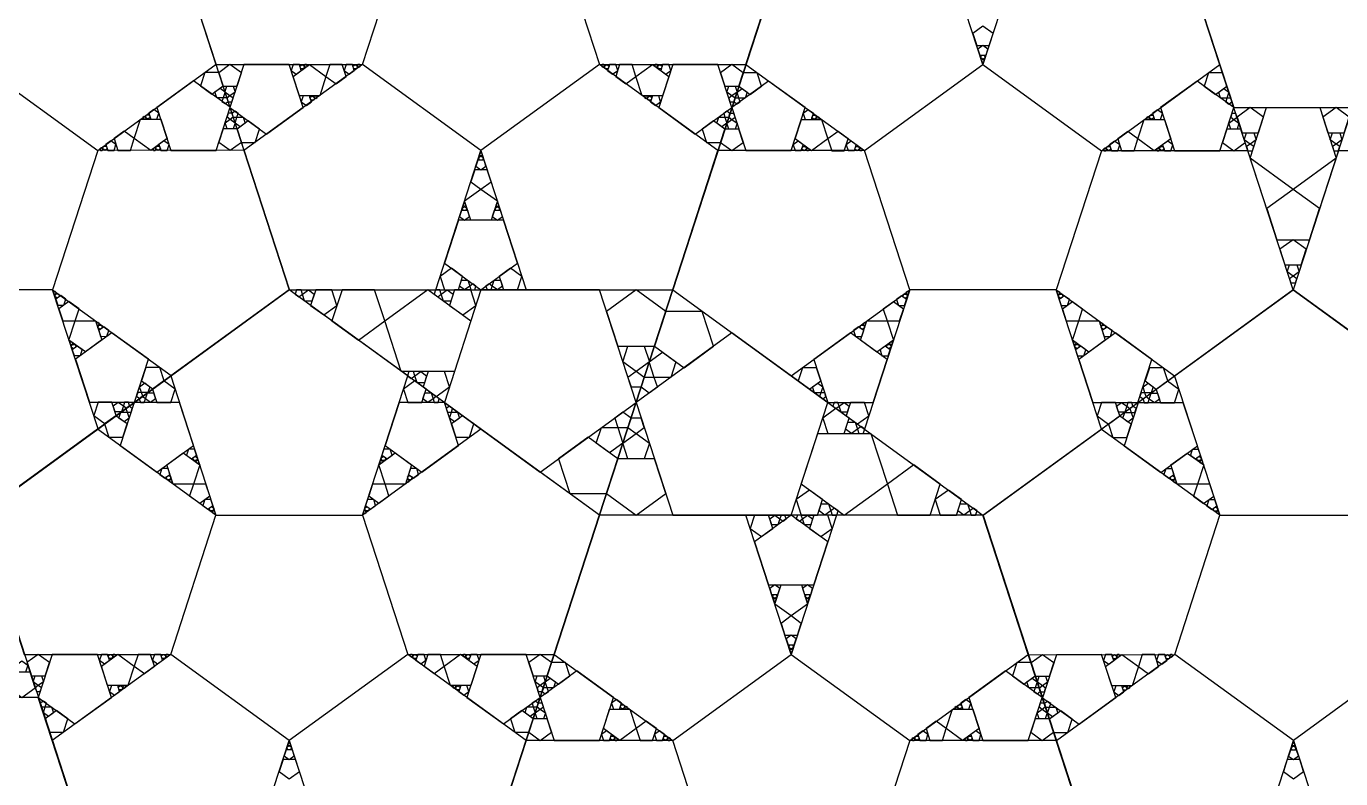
# Model space of a CAD drawing. Header units: inches. Extents: x -578 to 126, y -85 to 118.
# Drawn here: x -304.87 to -282.41, y 54.77 to 67.63 of the extents above; entities that cross this region are included whole.
import ezdxf

# ---------------------------------------------------------------- set-up
doc = ezdxf.new("R2010")
doc.units = ezdxf.units.IN
doc.header["$MEASUREMENT"] = 0
doc.layers.add('drawing', color=7, linetype='Continuous')

msp = doc.modelspace()

# ---------------------------------------------------------------- linework, layer by layer
for points in [[(-302.403, 69.358), (-300.378, 63.128), (-305.679, 59.277), (-310.979, 63.128), (-308.954, 69.358)], [(-299.127, 66.979), (-298.354, 69.358), (-295.852, 69.358), (-295.078, 66.979), (-297.103, 65.508)], [(-283.222, 42.98), (-297.098, 53.061), (-291.798, 69.373), (-274.647, 69.373), (-269.347, 53.061)], [(-305.677, 66.98), (-303.651, 65.511), (-304.421, 63.131), (-306.924, 63.128), (-307.7, 65.507)], [(-287.275, 63.128), (-289.778, 63.128), (-290.551, 65.508), (-288.526, 66.978), (-286.502, 65.507)], [(-277.927, 59.277), (-279.951, 53.046), (-286.502, 53.046), (-288.527, 59.277), (-283.227, 63.127)], [(-301.63, 59.277), (-299.127, 59.277), (-298.354, 56.897), (-300.378, 55.426), (-302.403, 56.897)], [(-281.973, 59.277), (-281.197, 56.898), (-283.22, 55.425), (-285.246, 56.893), (-284.476, 59.274)], [(-289.778, 55.426), (-290.551, 53.046), (-293.054, 53.046), (-293.827, 55.426), (-291.802, 56.897)]]:
    msp.add_lwpolyline(points, close=True)
at = {"layer": 'drawing'}
for points in [[(-305.679, 79.44), (-319.554, 69.358), (-314.254, 53.047), (-297.103, 53.047), (-291.803, 69.358)], [(-291.798, 69.373), (-305.674, 79.454), (-319.55, 69.373), (-314.25, 53.061), (-297.098, 53.061)], [(-300.378, 63.128), (-293.827, 63.128), (-291.803, 69.358), (-297.103, 73.209), (-302.403, 69.358)], [(-300.378, 63.128), (-293.827, 63.128), (-291.803, 69.358), (-297.103, 73.209), (-302.403, 69.358)], [(-298.354, 69.358), (-300.378, 70.829), (-302.403, 69.358), (-301.63, 66.979), (-299.127, 66.979)], [(-295.078, 66.979), (-292.576, 66.979), (-291.803, 69.358), (-293.827, 70.829), (-295.852, 69.358)], [(-308.955, 69.356), (-310.973, 63.124), (-305.668, 59.278), (-300.372, 63.135), (-302.404, 69.363)], [(-303.651, 65.511), (-301.628, 66.984), (-302.404, 69.363), (-304.906, 69.361), (-305.677, 66.98)], [(-274.651, 69.358), (-291.802, 69.358), (-297.103, 53.047), (-283.227, 42.965), (-269.351, 53.046)], [(-283.227, 63.127), (-285.251, 69.358), (-291.802, 69.358), (-293.827, 63.128), (-288.527, 59.277)], [(-283.227, 63.127), (-285.251, 69.358), (-291.802, 69.358), (-293.827, 63.128), (-288.527, 59.277)], [(-288.526, 66.978), (-289.3, 69.358), (-291.802, 69.358), (-292.575, 66.978), (-290.551, 65.508)], [(-286.502, 65.507), (-284.478, 66.978), (-285.251, 69.358), (-287.753, 69.358), (-288.526, 66.978)], [(-281.589, 68.168), (-283.226, 69.358), (-284.864, 68.168), (-284.239, 66.243), (-282.214, 66.243)], [(-277.927, 59.277), (-272.626, 63.127), (-274.651, 69.358), (-281.202, 69.358), (-283.227, 63.127)], [(-277.927, 59.277), (-272.626, 63.127), (-274.651, 69.358), (-281.202, 69.358), (-283.227, 63.127)], [(-288.354, 67.509), (-288.526, 67.634), (-288.699, 67.509), (-288.633, 67.306), (-288.42, 67.306)], [(-288.44, 67.243), (-288.526, 67.306), (-288.613, 67.243), (-288.58, 67.142), (-288.473, 67.142)], [(-301.197, 66.838), (-301.391, 66.979), (-301.584, 66.838), (-301.51, 66.611), (-301.271, 66.611)], [(-301.152, 66.979), (-301.391, 66.243), (-300.765, 65.789), (-300.139, 66.243), (-300.378, 66.979)], [(-301.152, 66.979), (-301.391, 66.243), (-300.765, 65.789), (-300.139, 66.243), (-300.378, 66.979)], [(-299.127, 66.979), (-301.152, 65.508), (-300.378, 63.128), (-297.876, 63.128), (-297.103, 65.508)], [(-300.313, 66.979), (-300.346, 66.877), (-300.259, 66.815), (-300.173, 66.877), (-300.206, 66.979)], [(-300.032, 66.98), (-299.751, 66.776), (-299.858, 66.446), (-300.205, 66.446), (-300.313, 66.776)], [(-300.158, 66.979), (-300.12, 66.951), (-300.134, 66.905), (-300.182, 66.905), (-300.197, 66.951)], [(-300.111, 66.979), (-300.12, 66.951), (-300.096, 66.933), (-300.072, 66.951), (-300.081, 66.979)], [(-299.685, 66.979), (-299.751, 66.776), (-299.578, 66.651), (-299.406, 66.776), (-299.472, 66.979)], [(-299.406, 66.979), (-299.439, 66.877), (-299.353, 66.815), (-299.267, 66.877), (-299.3, 66.979)], [(-299.252, 66.979), (-299.213, 66.951), (-299.228, 66.905), (-299.276, 66.905), (-299.29, 66.951)], [(-299.204, 66.979), (-299.213, 66.951), (-299.189, 66.933), (-299.166, 66.951), (-299.175, 66.979)], [(-297.103, 65.508), (-296.33, 63.128), (-293.827, 63.128), (-293.054, 65.508), (-295.078, 66.979)], [(-295.016, 66.933), (-294.993, 66.951), (-295.002, 66.979), (-295.031, 66.979), (-295.04, 66.951)], [(-294.978, 66.905), (-294.993, 66.951), (-294.954, 66.979), (-294.915, 66.951), (-294.93, 66.905)], [(-294.853, 66.815), (-294.767, 66.877), (-294.8, 66.979), (-294.906, 66.979), (-294.939, 66.877)], [(-294.627, 66.651), (-294.455, 66.776), (-294.521, 66.979), (-294.734, 66.979), (-294.8, 66.776)], [(-294.348, 66.446), (-294.455, 66.776), (-294.174, 66.98), (-293.893, 66.776), (-294, 66.446)], [(-294.11, 66.933), (-294.086, 66.951), (-294.095, 66.979), (-294.124, 66.979), (-294.133, 66.951)], [(-294.071, 66.905), (-294.086, 66.951), (-294.047, 66.979), (-294.009, 66.951), (-294.023, 66.905)], [(-293.441, 65.789), (-292.815, 66.243), (-293.054, 66.979), (-293.827, 66.979), (-294.066, 66.243)], [(-293.441, 65.789), (-292.815, 66.243), (-293.054, 66.979), (-293.827, 66.979), (-294.066, 66.243)], [(-293.946, 66.815), (-293.86, 66.877), (-293.893, 66.979), (-294, 66.979), (-294.032, 66.877)], [(-292.622, 66.838), (-292.815, 66.979), (-293.008, 66.838), (-292.934, 66.611), (-292.695, 66.611)], [(-288.488, 67.097), (-288.526, 67.069), (-288.565, 67.097), (-288.55, 67.142), (-288.503, 67.142)], [(-288.503, 67.051), (-288.526, 67.069), (-288.55, 67.051), (-288.541, 67.023), (-288.512, 67.023)], [(-301.626, 65.513), (-301.388, 66.249), (-302.014, 66.703), (-302.639, 66.248), (-302.399, 65.513)], [(-301.626, 65.513), (-301.388, 66.249), (-302.014, 66.703), (-302.639, 66.248), (-302.399, 65.513)], [(-301.582, 66.844), (-301.821, 66.844), (-301.895, 66.616), (-301.701, 66.476), (-301.508, 66.617)], [(-292.308, 66.611), (-292.382, 66.838), (-292.621, 66.838), (-292.695, 66.611), (-292.502, 66.47)], [(-284.432, 66.838), (-284.671, 66.838), (-284.745, 66.61), (-284.551, 66.47), (-284.358, 66.61)], [(-301.474, 66.515), (-301.507, 66.413), (-301.615, 66.413), (-301.648, 66.515), (-301.561, 66.578)], [(-301.304, 66.509), (-301.391, 66.446), (-301.477, 66.509), (-301.444, 66.611), (-301.337, 66.611)], [(-292.728, 66.509), (-292.815, 66.446), (-292.902, 66.509), (-292.869, 66.611), (-292.761, 66.611)], [(-292.189, 66.698), (-292.814, 66.243), (-292.575, 65.508), (-291.802, 65.508), (-291.563, 66.243)], [(-292.189, 66.698), (-292.814, 66.243), (-292.575, 65.508), (-291.802, 65.508), (-291.563, 66.243)], [(-292.588, 66.407), (-292.695, 66.407), (-292.728, 66.509), (-292.642, 66.572), (-292.555, 66.509)], [(-284.478, 65.507), (-284.239, 66.243), (-284.864, 66.697), (-285.49, 66.243), (-285.251, 65.507)], [(-284.325, 66.509), (-284.358, 66.407), (-284.465, 66.407), (-284.498, 66.509), (-284.411, 66.572)], [(-301.441, 66.413), (-301.507, 66.413), (-301.528, 66.35), (-301.474, 66.312), (-301.421, 66.35)], [(-301.337, 66.407), (-301.391, 66.446), (-301.444, 66.407), (-301.424, 66.344), (-301.358, 66.344)], [(-300.139, 66.446), (-300.172, 66.344), (-300.086, 66.282), (-300, 66.344), (-300.033, 66.446)], [(-299.985, 66.446), (-299.947, 66.418), (-299.961, 66.372), (-300.009, 66.372), (-300.024, 66.418)], [(-299.937, 66.446), (-299.947, 66.418), (-299.923, 66.401), (-299.899, 66.418), (-299.908, 66.446)], [(-294.283, 66.401), (-294.259, 66.418), (-294.268, 66.446), (-294.298, 66.446), (-294.307, 66.418)], [(-294.244, 66.372), (-294.259, 66.418), (-294.22, 66.446), (-294.182, 66.418), (-294.196, 66.372)], [(-294.119, 66.282), (-294.033, 66.344), (-294.066, 66.446), (-294.173, 66.446), (-294.206, 66.344)], [(-292.762, 66.407), (-292.815, 66.446), (-292.868, 66.407), (-292.848, 66.344), (-292.782, 66.344)], [(-292.675, 66.344), (-292.695, 66.407), (-292.761, 66.407), (-292.781, 66.344), (-292.728, 66.306)], [(-284.292, 66.407), (-284.358, 66.407), (-284.378, 66.344), (-284.325, 66.305), (-284.272, 66.344)], [(-302.746, 65.511), (-303.027, 65.715), (-302.92, 66.045), (-302.573, 66.045), (-302.465, 65.715)], [(-302.841, 66.045), (-302.832, 66.073), (-302.856, 66.09), (-302.879, 66.073), (-302.87, 66.045)], [(-302.793, 66.045), (-302.832, 66.073), (-302.817, 66.118), (-302.769, 66.118), (-302.755, 66.073)], [(-302.639, 66.045), (-302.606, 66.147), (-302.692, 66.209), (-302.778, 66.146), (-302.745, 66.045)], [(-301.475, 65.983), (-301.388, 66.047), (-301.301, 65.984), (-301.334, 65.881), (-301.441, 65.881)], [(-301.441, 66.085), (-301.388, 66.047), (-301.335, 66.085), (-301.355, 66.148), (-301.421, 66.148)], [(-301.337, 66.079), (-301.272, 66.079), (-301.251, 66.142), (-301.305, 66.181), (-301.358, 66.142)], [(-301.305, 65.977), (-301.272, 66.079), (-301.164, 66.079), (-301.131, 65.977), (-301.218, 65.914)], [(-293.041, 66.079), (-292.934, 66.079), (-292.901, 65.977), (-292.988, 65.914), (-293.075, 65.977)], [(-292.954, 66.142), (-292.934, 66.079), (-292.868, 66.079), (-292.848, 66.142), (-292.901, 66.181)], [(-292.901, 65.977), (-292.814, 66.04), (-292.728, 65.977), (-292.761, 65.875), (-292.868, 65.875)], [(-292.868, 66.079), (-292.814, 66.04), (-292.761, 66.079), (-292.781, 66.142), (-292.847, 66.142)], [(-291.282, 66.04), (-291.174, 65.71), (-291.455, 65.506), (-291.736, 65.71), (-291.629, 66.04)], [(-291.51, 66.204), (-291.596, 66.142), (-291.563, 66.04), (-291.457, 66.04), (-291.424, 66.142)], [(-291.385, 66.114), (-291.37, 66.068), (-291.409, 66.04), (-291.448, 66.068), (-291.433, 66.114)], [(-291.346, 66.086), (-291.37, 66.068), (-291.361, 66.04), (-291.332, 66.04), (-291.323, 66.068)], [(-285.598, 65.506), (-285.879, 65.71), (-285.771, 66.04), (-285.424, 66.04), (-285.317, 65.71)], [(-285.692, 66.04), (-285.683, 66.068), (-285.707, 66.085), (-285.73, 66.068), (-285.721, 66.04)], [(-285.644, 66.04), (-285.683, 66.068), (-285.668, 66.114), (-285.62, 66.114), (-285.605, 66.068)], [(-285.49, 66.04), (-285.457, 66.142), (-285.543, 66.204), (-285.629, 66.142), (-285.596, 66.04)], [(-284.325, 65.977), (-284.239, 66.04), (-284.152, 65.977), (-284.185, 65.875), (-284.292, 65.875)], [(-284.292, 66.079), (-284.239, 66.04), (-284.185, 66.079), (-284.206, 66.142), (-284.272, 66.142)], [(-283.734, 66.079), (-283.96, 66.243), (-284.185, 66.079), (-284.099, 65.814), (-283.82, 65.814)], [(-282.491, 65.378), (-283.226, 64.844), (-283.962, 65.378), (-283.681, 66.243), (-282.772, 66.243)], [(-282.267, 66.079), (-282.493, 66.243), (-282.719, 66.079), (-282.632, 65.814), (-282.354, 65.814)], [(-303.093, 65.512), (-303.027, 65.715), (-303.2, 65.84), (-303.372, 65.714), (-303.306, 65.512)], [(-301.581, 65.654), (-301.387, 65.514), (-301.194, 65.654), (-301.268, 65.882), (-301.507, 65.881)], [(-301.197, 65.648), (-300.958, 65.648), (-300.885, 65.875), (-301.078, 66.016), (-301.271, 65.875)], [(-293.321, 65.875), (-293.247, 65.648), (-293.008, 65.648), (-292.934, 65.875), (-293.128, 66.016)], [(-293.008, 65.648), (-292.814, 65.508), (-292.621, 65.648), (-292.695, 65.875), (-292.934, 65.875)], [(-291.002, 65.835), (-291.174, 65.71), (-291.109, 65.507), (-290.896, 65.507), (-290.83, 65.71)], [(-285.944, 65.507), (-285.879, 65.71), (-286.051, 65.835), (-286.223, 65.71), (-286.158, 65.507)], [(-284.432, 65.648), (-284.239, 65.507), (-284.045, 65.648), (-284.119, 65.875), (-284.358, 65.875)], [(-283.859, 65.695), (-283.96, 65.621), (-284.061, 65.695), (-284.022, 65.814), (-283.897, 65.814)], [(-282.392, 65.695), (-282.493, 65.621), (-282.594, 65.695), (-282.556, 65.814), (-282.43, 65.814)], [(-303.526, 65.511), (-303.565, 65.539), (-303.55, 65.585), (-303.502, 65.585), (-303.487, 65.539)], [(-303.372, 65.512), (-303.339, 65.613), (-303.425, 65.675), (-303.511, 65.613), (-303.478, 65.511)], [(-302.62, 65.512), (-302.658, 65.54), (-302.644, 65.586), (-302.596, 65.586), (-302.581, 65.54)], [(-302.465, 65.513), (-302.432, 65.614), (-302.519, 65.676), (-302.605, 65.614), (-302.572, 65.512)], [(-291.683, 65.671), (-291.769, 65.609), (-291.736, 65.508), (-291.63, 65.508), (-291.597, 65.609)], [(-291.558, 65.581), (-291.543, 65.535), (-291.582, 65.507), (-291.621, 65.535), (-291.606, 65.581)], [(-290.776, 65.671), (-290.863, 65.609), (-290.83, 65.508), (-290.723, 65.508), (-290.69, 65.609)], [(-290.652, 65.581), (-290.637, 65.535), (-290.676, 65.507), (-290.714, 65.535), (-290.699, 65.581)], [(-286.378, 65.507), (-286.416, 65.535), (-286.401, 65.581), (-286.354, 65.581), (-286.339, 65.535)], [(-286.223, 65.507), (-286.19, 65.609), (-286.277, 65.671), (-286.363, 65.609), (-286.33, 65.507)], [(-285.471, 65.507), (-285.51, 65.535), (-285.495, 65.581), (-285.447, 65.581), (-285.432, 65.535)], [(-285.317, 65.507), (-285.284, 65.609), (-285.37, 65.671), (-285.456, 65.609), (-285.423, 65.507)], [(-283.898, 65.576), (-283.96, 65.621), (-284.022, 65.576), (-283.998, 65.503), (-283.921, 65.503)], [(-282.431, 65.576), (-282.493, 65.621), (-282.555, 65.576), (-282.531, 65.503), (-282.455, 65.503)], [(-304.421, 63.131), (-302.395, 61.662), (-300.372, 63.135), (-301.148, 65.514), (-303.651, 65.511)], [(-303.574, 65.511), (-303.565, 65.539), (-303.589, 65.556), (-303.612, 65.539), (-303.603, 65.511)], [(-302.667, 65.512), (-302.658, 65.54), (-302.682, 65.557), (-302.706, 65.54), (-302.697, 65.512)], [(-297.141, 65.389), (-297.103, 65.417), (-297.064, 65.389), (-297.079, 65.344), (-297.127, 65.344)], [(-297.127, 65.435), (-297.103, 65.417), (-297.079, 65.435), (-297.088, 65.463), (-297.117, 65.463)], [(-290.551, 65.508), (-293.053, 65.508), (-293.827, 63.128), (-291.802, 61.657), (-289.778, 63.128)], [(-291.52, 65.553), (-291.543, 65.535), (-291.534, 65.508), (-291.505, 65.508), (-291.496, 65.535)], [(-290.613, 65.553), (-290.637, 65.535), (-290.628, 65.508), (-290.598, 65.508), (-290.589, 65.535)], [(-287.275, 63.128), (-285.251, 61.657), (-283.227, 63.127), (-284, 65.507), (-286.502, 65.507)], [(-286.425, 65.507), (-286.416, 65.535), (-286.44, 65.553), (-286.464, 65.535), (-286.455, 65.507)], [(-285.519, 65.507), (-285.51, 65.535), (-285.533, 65.553), (-285.557, 65.535), (-285.548, 65.507)], [(-279.951, 65.507), (-282.453, 65.507), (-283.227, 63.127), (-281.202, 61.657), (-279.178, 63.127)], [(-297.275, 64.977), (-297.103, 64.852), (-296.93, 64.977), (-296.996, 65.18), (-297.209, 65.18)], [(-297.189, 65.243), (-297.103, 65.18), (-297.017, 65.243), (-297.05, 65.344), (-297.156, 65.344)], [(-297.384, 64.648), (-297.103, 64.852), (-296.822, 64.648), (-296.929, 64.318), (-297.276, 64.318)], [(-282.775, 64.516), (-283.227, 64.844), (-283.678, 64.516), (-283.505, 63.985), (-282.948, 63.985)], [(-297.469, 64.38), (-297.383, 64.318), (-297.297, 64.38), (-297.33, 64.482), (-297.436, 64.482)], [(-297.422, 64.527), (-297.383, 64.555), (-297.344, 64.527), (-297.359, 64.482), (-297.407, 64.482)], [(-297.407, 64.573), (-297.383, 64.555), (-297.359, 64.573), (-297.368, 64.6), (-297.398, 64.6)], [(-296.909, 64.38), (-296.823, 64.318), (-296.737, 64.38), (-296.769, 64.482), (-296.876, 64.482)], [(-296.861, 64.527), (-296.823, 64.555), (-296.784, 64.527), (-296.799, 64.482), (-296.847, 64.482)], [(-296.846, 64.573), (-296.823, 64.555), (-296.799, 64.573), (-296.808, 64.6), (-296.837, 64.6)], [(-297.728, 63.582), (-297.103, 63.128), (-296.477, 63.582), (-296.716, 64.318), (-297.489, 64.318)], [(-283.001, 63.821), (-283.227, 63.985), (-283.452, 63.822), (-283.366, 63.556), (-283.087, 63.556)], [(-283.125, 63.437), (-283.227, 63.364), (-283.328, 63.437), (-283.289, 63.556), (-283.164, 63.556)], [(-297.609, 63.496), (-297.802, 63.355), (-297.728, 63.128), (-297.489, 63.128), (-297.416, 63.355)], [(-296.477, 63.128), (-296.403, 63.355), (-296.597, 63.496), (-296.79, 63.355), (-296.716, 63.128)], [(-283.164, 63.319), (-283.227, 63.364), (-283.289, 63.319), (-283.265, 63.246), (-283.188, 63.246)], [(-306.924, 63.128), (-307.694, 60.747), (-305.668, 59.278), (-303.646, 60.751), (-304.421, 63.131)], [(-305.679, 59.277), (-303.654, 53.047), (-297.103, 53.047), (-295.078, 59.277), (-300.378, 63.128)], [(-305.679, 59.277), (-303.654, 53.047), (-297.103, 53.047), (-295.078, 59.277), (-300.378, 63.128)], [(-299.127, 59.277), (-298.354, 61.657), (-300.378, 63.128), (-302.403, 61.657), (-301.63, 59.277)], [(-300.216, 63.01), (-300.154, 63.055), (-300.177, 63.128), (-300.254, 63.128), (-300.278, 63.055)], [(-300.115, 62.936), (-300.154, 63.055), (-300.052, 63.128), (-299.951, 63.055), (-299.99, 62.936)], [(-299.788, 62.699), (-299.563, 62.863), (-299.649, 63.128), (-299.927, 63.128), (-300.014, 62.863)], [(-299.197, 62.27), (-298.746, 62.598), (-298.919, 63.128), (-299.476, 63.128), (-299.649, 62.598)], [(-298.465, 61.733), (-298.746, 62.598), (-298.011, 63.132), (-297.275, 62.598), (-297.556, 61.733)], [(-297.842, 63.01), (-297.78, 63.055), (-297.804, 63.128), (-297.881, 63.128), (-297.905, 63.055)], [(-297.742, 62.936), (-297.78, 63.055), (-297.679, 63.128), (-297.578, 63.055), (-297.616, 62.936)], [(-296.091, 60.013), (-294.453, 61.202), (-295.078, 63.128), (-297.103, 63.128), (-297.728, 61.202)], [(-296.091, 60.013), (-294.453, 61.202), (-295.078, 63.128), (-297.103, 63.128), (-297.728, 61.202)], [(-297.415, 62.699), (-297.189, 62.863), (-297.275, 63.128), (-297.554, 63.128), (-297.64, 62.863)], [(-297.329, 63.293), (-297.295, 63.19), (-297.382, 63.127), (-297.469, 63.19), (-297.436, 63.293)], [(-297.242, 63.229), (-297.295, 63.19), (-297.275, 63.128), (-297.209, 63.128), (-297.189, 63.19)], [(-296.93, 63.128), (-296.91, 63.19), (-296.963, 63.229), (-297.017, 63.19), (-296.996, 63.128)], [(-296.823, 63.127), (-296.91, 63.19), (-296.877, 63.293), (-296.77, 63.293), (-296.737, 63.19)], [(-293.947, 62.76), (-294.453, 63.128), (-294.959, 62.76), (-294.766, 62.165), (-294.14, 62.165)], [(-289.778, 63.128), (-290.551, 60.748), (-288.527, 59.277), (-286.502, 60.748), (-287.275, 63.128)], [(-283.228, 63.126), (-288.524, 59.27), (-286.494, 53.041), (-279.942, 53.048), (-277.924, 59.281)], [(-281.973, 59.277), (-281.202, 61.657), (-283.228, 63.126), (-285.251, 61.653), (-284.476, 59.274)], [(-304.398, 63.058), (-304.368, 63.058), (-304.359, 63.085), (-304.383, 63.103), (-304.407, 63.085)], [(-304.383, 63.012), (-304.368, 63.058), (-304.32, 63.058), (-304.306, 63.012), (-304.344, 62.984)], [(-304.335, 62.866), (-304.228, 62.866), (-304.196, 62.967), (-304.282, 63.029), (-304.368, 62.967)], [(-304.249, 62.6), (-304.035, 62.601), (-303.97, 62.803), (-304.142, 62.928), (-304.315, 62.803)], [(-290.229, 62.8), (-290.163, 62.597), (-289.95, 62.597), (-289.884, 62.8), (-290.057, 62.925)], [(-290.003, 62.964), (-289.97, 62.863), (-289.864, 62.863), (-289.831, 62.964), (-289.917, 63.026)], [(-289.879, 63.055), (-289.831, 63.055), (-289.816, 63.009), (-289.855, 62.981), (-289.893, 63.009)], [(-289.84, 63.083), (-289.831, 63.055), (-289.801, 63.055), (-289.792, 63.083), (-289.816, 63.1)], [(-287.252, 63.055), (-287.222, 63.055), (-287.213, 63.082), (-287.237, 63.1), (-287.261, 63.082)], [(-287.237, 63.009), (-287.222, 63.055), (-287.175, 63.055), (-287.16, 63.009), (-287.198, 62.981)], [(-287.189, 62.862), (-287.083, 62.862), (-287.05, 62.964), (-287.136, 63.026), (-287.222, 62.964)], [(-287.103, 62.597), (-286.89, 62.597), (-286.824, 62.8), (-286.997, 62.925), (-287.169, 62.8)], [(-293.127, 62.165), (-293.321, 62.76), (-293.946, 62.76), (-294.14, 62.165), (-293.633, 61.797)], [(-304.142, 62.27), (-304.035, 62.601), (-303.688, 62.601), (-303.581, 62.271), (-303.861, 62.066)], [(-303.664, 62.525), (-303.634, 62.525), (-303.625, 62.553), (-303.649, 62.571), (-303.673, 62.553)], [(-303.649, 62.48), (-303.634, 62.525), (-303.586, 62.526), (-303.572, 62.48), (-303.61, 62.452)], [(-303.601, 62.333), (-303.494, 62.334), (-303.462, 62.435), (-303.548, 62.497), (-303.634, 62.435)], [(-290.737, 62.431), (-290.704, 62.33), (-290.597, 62.33), (-290.564, 62.431), (-290.651, 62.494)], [(-290.612, 62.522), (-290.564, 62.522), (-290.549, 62.476), (-290.588, 62.448), (-290.627, 62.476)], [(-290.51, 62.597), (-290.163, 62.597), (-290.056, 62.267), (-290.337, 62.063), (-290.618, 62.267)], [(-290.573, 62.55), (-290.564, 62.522), (-290.535, 62.522), (-290.526, 62.55), (-290.55, 62.567)], [(-286.997, 62.267), (-286.89, 62.597), (-286.543, 62.597), (-286.436, 62.267), (-286.716, 62.063)], [(-286.518, 62.522), (-286.489, 62.522), (-286.48, 62.55), (-286.504, 62.567), (-286.527, 62.55)], [(-286.504, 62.476), (-286.489, 62.522), (-286.441, 62.522), (-286.426, 62.476), (-286.465, 62.448)], [(-286.456, 62.33), (-286.349, 62.33), (-286.316, 62.431), (-286.403, 62.493), (-286.489, 62.431)], [(-304.116, 62.196), (-304.087, 62.196), (-304.078, 62.224), (-304.102, 62.241), (-304.126, 62.224)], [(-303.794, 61.206), (-303.02, 61.207), (-302.782, 61.942), (-303.408, 62.396), (-304.033, 61.941)], [(-303.794, 61.206), (-303.02, 61.207), (-302.782, 61.942), (-303.408, 62.396), (-304.033, 61.941)], [(-292.814, 62.392), (-294.452, 61.202), (-293.827, 59.277), (-291.802, 59.277), (-291.177, 61.202)], [(-292.814, 62.392), (-294.452, 61.202), (-293.827, 59.277), (-291.802, 59.277), (-291.177, 61.202)], [(-291.416, 61.938), (-291.177, 61.202), (-290.403, 61.202), (-290.164, 61.938), (-290.79, 62.392)], [(-291.416, 61.938), (-291.177, 61.202), (-290.403, 61.202), (-290.164, 61.938), (-290.79, 62.392)], [(-290.12, 62.22), (-290.111, 62.192), (-290.082, 62.192), (-290.073, 62.22), (-290.096, 62.238)], [(-286.972, 62.192), (-286.942, 62.192), (-286.933, 62.22), (-286.957, 62.237), (-286.981, 62.22)], [(-286.65, 61.202), (-285.877, 61.202), (-285.638, 61.938), (-286.263, 62.392), (-286.889, 61.938)], [(-286.65, 61.202), (-285.877, 61.202), (-285.638, 61.938), (-286.263, 62.392), (-286.889, 61.938)], [(-304.102, 62.15), (-304.087, 62.196), (-304.039, 62.196), (-304.024, 62.15), (-304.063, 62.122)], [(-304.054, 62.004), (-303.947, 62.004), (-303.915, 62.105), (-304.001, 62.168), (-304.087, 62.105)], [(-294.225, 61.898), (-294.453, 61.733), (-294.68, 61.898), (-294.593, 62.165), (-294.312, 62.165)], [(-293.86, 61.631), (-294.141, 61.631), (-294.227, 61.899), (-294, 62.064), (-293.773, 61.899)], [(-290.284, 62.102), (-290.251, 62), (-290.144, 62), (-290.111, 62.102), (-290.197, 62.164)], [(-290.159, 62.192), (-290.111, 62.192), (-290.096, 62.147), (-290.135, 62.119), (-290.174, 62.147)], [(-286.957, 62.147), (-286.942, 62.192), (-286.894, 62.192), (-286.88, 62.147), (-286.918, 62.119)], [(-286.909, 62), (-286.803, 62), (-286.77, 62.101), (-286.856, 62.164), (-286.942, 62.101)], [(-302.515, 61.575), (-302.589, 61.802), (-302.828, 61.802), (-302.901, 61.575), (-302.708, 61.434)], [(-291.37, 61.797), (-291.609, 61.797), (-291.683, 61.57), (-291.489, 61.43), (-291.296, 61.57)], [(-285.37, 61.57), (-285.444, 61.797), (-285.683, 61.797), (-285.757, 61.57), (-285.564, 61.429)], [(-302.794, 61.371), (-302.902, 61.371), (-302.935, 61.473), (-302.848, 61.536), (-302.761, 61.473)], [(-302.403, 61.202), (-302.329, 61.43), (-302.522, 61.57), (-302.716, 61.43), (-302.642, 61.202)], [(-298.235, 61.57), (-298.428, 61.43), (-298.354, 61.202), (-298.115, 61.202), (-298.041, 61.43)], [(-298.296, 61.615), (-298.234, 61.66), (-298.257, 61.733), (-298.334, 61.733), (-298.358, 61.66)], [(-298.195, 61.541), (-298.234, 61.66), (-298.132, 61.733), (-298.031, 61.66), (-298.07, 61.541)], [(-297.868, 61.304), (-297.642, 61.468), (-297.728, 61.733), (-298.007, 61.733), (-298.093, 61.468)], [(-294.313, 61.632), (-294.453, 61.733), (-294.592, 61.632), (-294.539, 61.468), (-294.367, 61.468)], [(-294.087, 61.468), (-294.141, 61.631), (-294.313, 61.631), (-294.366, 61.468), (-294.227, 61.366)], [(-285.251, 61.199), (-285.177, 61.426), (-285.371, 61.566), (-285.564, 61.426), (-285.49, 61.198)], [(-302.881, 61.308), (-302.902, 61.371), (-302.967, 61.371), (-302.988, 61.308), (-302.934, 61.269)], [(-302.749, 61.202), (-302.836, 61.265), (-302.803, 61.367), (-302.695, 61.367), (-302.662, 61.265)], [(-297.954, 61.367), (-297.921, 61.265), (-298.008, 61.202), (-298.095, 61.265), (-298.062, 61.367)], [(-291.263, 61.468), (-291.296, 61.366), (-291.403, 61.366), (-291.436, 61.468), (-291.349, 61.531)], [(-291.23, 61.366), (-291.296, 61.366), (-291.316, 61.304), (-291.263, 61.265), (-291.21, 61.304)], [(-285.737, 61.303), (-285.758, 61.366), (-285.823, 61.366), (-285.844, 61.303), (-285.79, 61.265)], [(-285.65, 61.366), (-285.758, 61.366), (-285.791, 61.468), (-285.704, 61.531), (-285.617, 61.468)], [(-285.597, 61.198), (-285.684, 61.261), (-285.651, 61.363), (-285.543, 61.363), (-285.51, 61.261)], [(-303.646, 61.206), (-303.72, 60.979), (-303.526, 60.838), (-303.333, 60.979), (-303.407, 61.206)], [(-303.3, 61.207), (-303.213, 61.144), (-303.246, 61.042), (-303.353, 61.042), (-303.387, 61.144)], [(-302.255, 61.202), (-303.028, 61.202), (-303.267, 60.467), (-302.642, 60.013), (-302.016, 60.467)], [(-302.255, 61.202), (-303.028, 61.202), (-303.267, 60.467), (-302.642, 60.013), (-302.016, 60.467)], [(-303.193, 61.207), (-303.213, 61.144), (-303.16, 61.105), (-303.106, 61.144), (-303.127, 61.207)], [(-303.168, 61.101), (-303.148, 61.039), (-303.082, 61.039), (-303.061, 61.101), (-303.115, 61.14)], [(-302.856, 61.202), (-302.836, 61.265), (-302.889, 61.304), (-302.942, 61.265), (-302.922, 61.202)], [(-297.489, 60.467), (-297.728, 61.202), (-298.502, 61.202), (-298.741, 60.467), (-298.115, 60.013)], [(-297.489, 60.467), (-297.728, 61.202), (-298.502, 61.202), (-298.741, 60.467), (-298.115, 60.013)], [(-297.868, 61.304), (-297.921, 61.265), (-297.901, 61.202), (-297.835, 61.202), (-297.815, 61.265)], [(-297.675, 61.039), (-297.609, 61.039), (-297.589, 61.101), (-297.642, 61.14), (-297.696, 61.101)], [(-291.037, 61.101), (-291.263, 60.937), (-291.177, 60.672), (-290.898, 60.672), (-290.812, 60.937)], [(-291.037, 61.101), (-290.984, 61.14), (-291.004, 61.202), (-291.07, 61.202), (-291.091, 61.14)], [(-290.951, 61.038), (-290.984, 61.14), (-290.897, 61.203), (-290.81, 61.14), (-290.844, 61.038)], [(-290.671, 60.835), (-290.477, 60.975), (-290.551, 61.202), (-290.79, 61.202), (-290.864, 60.975)], [(-286.502, 61.202), (-286.576, 60.975), (-286.383, 60.834), (-286.189, 60.975), (-286.263, 61.202)], [(-286.156, 61.203), (-286.069, 61.14), (-286.102, 61.038), (-286.21, 61.038), (-286.243, 61.14)], [(-285.103, 61.199), (-285.876, 61.198), (-286.115, 60.462), (-285.489, 60.008), (-284.863, 60.464)], [(-286.049, 61.202), (-286.069, 61.14), (-286.016, 61.101), (-285.963, 61.14), (-285.983, 61.202)], [(-286.016, 61.097), (-285.995, 61.034), (-285.929, 61.034), (-285.909, 61.097), (-285.962, 61.135)], [(-285.704, 61.198), (-285.684, 61.261), (-285.737, 61.299), (-285.79, 61.261), (-285.77, 61.198)], [(-303.535, 60.835), (-303.461, 60.608), (-303.222, 60.608), (-303.148, 60.835), (-303.341, 60.975)], [(-303.255, 61.039), (-303.148, 61.039), (-303.114, 60.937), (-303.201, 60.873), (-303.288, 60.937)], [(-297.642, 60.937), (-297.609, 61.039), (-297.502, 61.039), (-297.469, 60.937), (-297.556, 60.873)], [(-297.535, 60.608), (-297.296, 60.608), (-297.222, 60.835), (-297.416, 60.975), (-297.609, 60.835)], [(-294.818, 60.937), (-294.764, 60.773), (-294.592, 60.773), (-294.539, 60.937), (-294.678, 61.039)], [(-294.592, 60.773), (-294.452, 60.672), (-294.313, 60.773), (-294.366, 60.937), (-294.539, 60.937)], [(-290.71, 60.864), (-290.672, 60.745), (-290.773, 60.671), (-290.874, 60.745), (-290.835, 60.864)], [(-286.382, 60.83), (-286.308, 60.603), (-286.069, 60.603), (-285.995, 60.83), (-286.189, 60.97)], [(-286.103, 61.034), (-285.995, 61.034), (-285.962, 60.932), (-286.049, 60.869), (-286.136, 60.932)], [(-301.63, 59.277), (-303.654, 60.748), (-305.679, 59.277), (-304.905, 56.897), (-302.403, 56.897)], [(-298.354, 56.897), (-295.852, 56.897), (-295.078, 59.277), (-297.103, 60.748), (-299.127, 59.277)], [(-295.045, 60.773), (-294.765, 60.773), (-294.678, 60.506), (-294.905, 60.341), (-295.132, 60.506)], [(-294.68, 60.507), (-294.452, 60.672), (-294.225, 60.507), (-294.312, 60.24), (-294.593, 60.24)], [(-290.44, 60.672), (-290.159, 59.807), (-290.895, 59.273), (-291.63, 59.807), (-291.349, 60.672)], [(-290.609, 60.79), (-290.672, 60.745), (-290.648, 60.672), (-290.571, 60.672), (-290.547, 60.745)], [(-284.476, 59.274), (-286.502, 60.743), (-288.524, 59.27), (-287.749, 56.891), (-285.246, 56.893)], [(-295.778, 60.24), (-295.584, 59.645), (-294.959, 59.645), (-294.766, 60.24), (-295.272, 60.608)], [(-301.908, 60.138), (-302.015, 59.807), (-302.362, 59.807), (-302.47, 60.138), (-302.189, 60.342)], [(-301.996, 60.404), (-302.102, 60.404), (-302.135, 60.303), (-302.049, 60.241), (-301.963, 60.303)], [(-301.948, 60.258), (-301.963, 60.212), (-302.011, 60.212), (-302.025, 60.258), (-301.987, 60.286)], [(-301.933, 60.212), (-301.963, 60.212), (-301.972, 60.184), (-301.948, 60.167), (-301.924, 60.184)], [(-298.395, 59.807), (-298.742, 59.807), (-298.849, 60.138), (-298.568, 60.342), (-298.287, 60.138)], [(-298.785, 60.184), (-298.794, 60.212), (-298.823, 60.212), (-298.832, 60.184), (-298.809, 60.167)], [(-298.746, 60.212), (-298.794, 60.212), (-298.809, 60.258), (-298.77, 60.286), (-298.731, 60.258)], [(-298.622, 60.303), (-298.654, 60.404), (-298.761, 60.404), (-298.794, 60.303), (-298.708, 60.241)], [(-294.958, 59.645), (-294.452, 59.277), (-293.946, 59.645), (-294.14, 60.24), (-294.765, 60.24)], [(-284.754, 60.134), (-284.861, 59.804), (-285.209, 59.804), (-285.316, 60.134), (-285.036, 60.338)], [(-284.843, 60.401), (-284.949, 60.401), (-284.982, 60.3), (-284.896, 60.237), (-284.81, 60.3)], [(-284.795, 60.254), (-284.81, 60.209), (-284.858, 60.209), (-284.872, 60.254), (-284.834, 60.283)], [(-284.78, 60.209), (-284.81, 60.209), (-284.819, 60.181), (-284.795, 60.164), (-284.771, 60.181)], [(-302.449, 60.075), (-302.556, 60.075), (-302.589, 59.974), (-302.502, 59.911), (-302.416, 59.974)], [(-298.168, 59.974), (-298.201, 60.075), (-298.308, 60.075), (-298.341, 59.974), (-298.254, 59.911)], [(-289.708, 60.135), (-290.159, 59.807), (-289.987, 59.277), (-289.429, 59.277), (-289.256, 59.807)], [(-285.296, 60.071), (-285.402, 60.071), (-285.435, 59.97), (-285.349, 59.907), (-285.263, 59.97)], [(-302.401, 59.929), (-302.416, 59.883), (-302.464, 59.883), (-302.479, 59.929), (-302.44, 59.957)], [(-302.387, 59.883), (-302.416, 59.883), (-302.425, 59.855), (-302.401, 59.838), (-302.378, 59.855)], [(-301.802, 59.807), (-302.015, 59.807), (-302.081, 59.605), (-301.908, 59.48), (-301.736, 59.605)], [(-298.676, 59.605), (-298.742, 59.808), (-298.955, 59.808), (-299.021, 59.605), (-298.848, 59.48)], [(-298.332, 59.855), (-298.341, 59.883), (-298.37, 59.883), (-298.379, 59.855), (-298.355, 59.838)], [(-298.293, 59.883), (-298.341, 59.883), (-298.356, 59.929), (-298.317, 59.957), (-298.278, 59.929)], [(-285.248, 59.925), (-285.263, 59.879), (-285.31, 59.879), (-285.325, 59.925), (-285.287, 59.953)], [(-285.233, 59.879), (-285.263, 59.879), (-285.272, 59.851), (-285.248, 59.834), (-285.224, 59.851)], [(-284.648, 59.804), (-284.861, 59.804), (-284.927, 59.601), (-284.755, 59.476), (-284.582, 59.602)], [(-301.716, 59.542), (-301.822, 59.542), (-301.855, 59.441), (-301.769, 59.378), (-301.683, 59.441)], [(-298.902, 59.441), (-298.935, 59.542), (-299.041, 59.542), (-299.074, 59.441), (-298.988, 59.378)], [(-291.491, 59.706), (-291.716, 59.542), (-291.63, 59.277), (-291.351, 59.277), (-291.265, 59.542)], [(-289.117, 59.706), (-289.343, 59.542), (-289.256, 59.277), (-288.978, 59.277), (-288.892, 59.542)], [(-284.562, 59.539), (-284.668, 59.539), (-284.701, 59.438), (-284.615, 59.375), (-284.529, 59.438)], [(-301.668, 59.396), (-301.683, 59.35), (-301.73, 59.35), (-301.745, 59.396), (-301.707, 59.424)], [(-301.653, 59.35), (-301.683, 59.35), (-301.692, 59.322), (-301.668, 59.305), (-301.644, 59.322)], [(-299.065, 59.322), (-299.074, 59.35), (-299.104, 59.35), (-299.113, 59.322), (-299.089, 59.305)], [(-299.026, 59.35), (-299.074, 59.35), (-299.089, 59.396), (-299.05, 59.424), (-299.012, 59.396)], [(-291.164, 59.469), (-291.125, 59.35), (-291.226, 59.276), (-291.327, 59.35), (-291.289, 59.469)], [(-291.063, 59.395), (-291.125, 59.35), (-291.101, 59.277), (-291.024, 59.277), (-291.001, 59.35)], [(-288.79, 59.469), (-288.751, 59.35), (-288.853, 59.276), (-288.954, 59.35), (-288.915, 59.469)], [(-288.689, 59.395), (-288.751, 59.35), (-288.728, 59.277), (-288.651, 59.277), (-288.627, 59.35)], [(-284.514, 59.393), (-284.529, 59.347), (-284.576, 59.347), (-284.591, 59.392), (-284.553, 59.421)], [(-284.499, 59.347), (-284.529, 59.347), (-284.538, 59.319), (-284.514, 59.302), (-284.49, 59.319)], [(-288.527, 59.277), (-295.078, 59.277), (-297.103, 53.047), (-291.803, 49.196), (-286.502, 53.046)], [(-288.527, 59.277), (-295.078, 59.277), (-297.103, 53.047), (-291.803, 49.196), (-286.502, 53.046)], [(-291.802, 56.897), (-292.576, 59.277), (-295.078, 59.277), (-295.851, 56.897), (-293.827, 55.426)], [(-292.428, 59.277), (-292.502, 59.05), (-292.308, 58.909), (-292.115, 59.05), (-292.189, 59.277)], [(-291.177, 58.822), (-291.802, 59.277), (-292.428, 58.822), (-292.189, 58.087), (-291.416, 58.087)], [(-292.082, 59.277), (-291.995, 59.214), (-292.028, 59.112), (-292.135, 59.112), (-292.169, 59.214)], [(-291.975, 59.277), (-291.995, 59.214), (-291.942, 59.176), (-291.888, 59.214), (-291.909, 59.277)], [(-289.778, 55.426), (-287.754, 56.897), (-288.527, 59.277), (-291.029, 59.277), (-291.802, 56.897)], [(-291.663, 59.176), (-291.61, 59.214), (-291.63, 59.277), (-291.696, 59.277), (-291.716, 59.214)], [(-291.577, 59.112), (-291.61, 59.214), (-291.523, 59.277), (-291.436, 59.214), (-291.469, 59.112)], [(-291.296, 58.909), (-291.103, 59.05), (-291.177, 59.277), (-291.416, 59.277), (-291.49, 59.05)], [(-291.996, 58.024), (-292.083, 58.087), (-292.169, 58.024), (-292.136, 57.923), (-292.029, 57.923)], [(-291.521, 57.757), (-291.802, 57.553), (-292.083, 57.757), (-291.976, 58.087), (-291.629, 58.087)], [(-291.436, 58.024), (-291.522, 58.087), (-291.608, 58.024), (-291.575, 57.923), (-291.469, 57.923)], [(-292.044, 57.878), (-292.083, 57.85), (-292.121, 57.878), (-292.106, 57.923), (-292.059, 57.923)], [(-292.059, 57.832), (-292.083, 57.85), (-292.106, 57.832), (-292.097, 57.804), (-292.068, 57.804)], [(-291.484, 57.878), (-291.522, 57.85), (-291.561, 57.878), (-291.546, 57.923), (-291.498, 57.923)], [(-291.499, 57.832), (-291.522, 57.85), (-291.546, 57.832), (-291.537, 57.804), (-291.508, 57.804)], [(-291.63, 57.427), (-291.802, 57.553), (-291.975, 57.427), (-291.909, 57.225), (-291.696, 57.225)], [(-291.716, 57.162), (-291.802, 57.225), (-291.889, 57.162), (-291.856, 57.061), (-291.749, 57.061)], [(-291.764, 57.015), (-291.802, 56.987), (-291.841, 57.015), (-291.826, 57.061), (-291.779, 57.061)], [(-304.473, 56.757), (-304.666, 56.897), (-304.86, 56.757), (-304.786, 56.53), (-304.547, 56.53)], [(-304.427, 56.897), (-304.666, 56.162), (-304.041, 55.707), (-303.415, 56.162), (-303.654, 56.897)], [(-302.403, 56.897), (-304.427, 55.426), (-303.654, 53.047), (-301.152, 53.047), (-300.378, 55.426)], [(-303.588, 56.897), (-303.621, 56.796), (-303.535, 56.733), (-303.449, 56.796), (-303.482, 56.897)], [(-303.307, 56.899), (-303.026, 56.695), (-303.134, 56.364), (-303.481, 56.364), (-303.588, 56.695)], [(-303.434, 56.897), (-303.395, 56.869), (-303.41, 56.824), (-303.458, 56.824), (-303.473, 56.869)], [(-303.386, 56.897), (-303.395, 56.869), (-303.372, 56.852), (-303.348, 56.869), (-303.357, 56.897)], [(-302.961, 56.897), (-303.026, 56.695), (-302.854, 56.569), (-302.682, 56.695), (-302.747, 56.897)], [(-302.682, 56.897), (-302.715, 56.796), (-302.628, 56.733), (-302.542, 56.796), (-302.575, 56.897)], [(-302.527, 56.897), (-302.489, 56.869), (-302.504, 56.824), (-302.551, 56.824), (-302.566, 56.869)], [(-302.48, 56.897), (-302.489, 56.869), (-302.465, 56.852), (-302.441, 56.869), (-302.45, 56.897)], [(-300.378, 55.426), (-299.605, 53.047), (-297.103, 53.047), (-296.33, 55.426), (-298.354, 56.897)], [(-298.292, 56.852), (-298.268, 56.869), (-298.277, 56.897), (-298.307, 56.897), (-298.316, 56.869)], [(-298.253, 56.824), (-298.268, 56.869), (-298.229, 56.897), (-298.191, 56.869), (-298.206, 56.824)], [(-298.128, 56.733), (-298.042, 56.796), (-298.075, 56.897), (-298.182, 56.897), (-298.215, 56.796)], [(-297.903, 56.569), (-297.731, 56.695), (-297.796, 56.897), (-298.009, 56.897), (-298.075, 56.695)], [(-297.623, 56.364), (-297.731, 56.695), (-297.45, 56.899), (-297.169, 56.695), (-297.276, 56.364)], [(-297.385, 56.852), (-297.362, 56.869), (-297.371, 56.897), (-297.4, 56.897), (-297.409, 56.869)], [(-297.347, 56.824), (-297.362, 56.869), (-297.323, 56.897), (-297.284, 56.869), (-297.299, 56.824)], [(-296.716, 55.707), (-296.091, 56.162), (-296.33, 56.897), (-297.103, 56.897), (-297.342, 56.162)], [(-296.716, 55.707), (-296.091, 56.162), (-296.33, 56.897), (-297.103, 56.897), (-297.342, 56.162)], [(-297.222, 56.733), (-297.136, 56.796), (-297.169, 56.897), (-297.275, 56.897), (-297.308, 56.796)], [(-295.897, 56.757), (-296.091, 56.897), (-296.284, 56.757), (-296.21, 56.53), (-295.971, 56.53)], [(-291.779, 56.97), (-291.802, 56.987), (-291.826, 56.97), (-291.817, 56.942), (-291.788, 56.942)], [(-287.316, 56.751), (-287.51, 56.891), (-287.703, 56.75), (-287.629, 56.523), (-287.39, 56.523)], [(-287.271, 56.891), (-287.509, 56.156), (-286.883, 55.702), (-286.258, 56.157), (-286.498, 56.892)], [(-287.271, 56.891), (-287.509, 56.156), (-286.883, 55.702), (-286.258, 56.157), (-286.498, 56.892)], [(-285.246, 56.893), (-287.269, 55.42), (-286.494, 53.041), (-283.991, 53.044), (-283.22, 55.425)], [(-286.432, 56.892), (-286.464, 56.791), (-286.378, 56.728), (-286.292, 56.791), (-286.325, 56.892)], [(-286.151, 56.894), (-285.87, 56.69), (-285.977, 56.36), (-286.324, 56.359), (-286.431, 56.69)], [(-286.277, 56.893), (-286.239, 56.864), (-286.253, 56.819), (-286.301, 56.819), (-286.316, 56.864)], [(-286.23, 56.892), (-286.239, 56.864), (-286.215, 56.847), (-286.191, 56.865), (-286.2, 56.892)], [(-285.804, 56.893), (-285.87, 56.69), (-285.697, 56.565), (-285.525, 56.691), (-285.591, 56.893)], [(-285.525, 56.893), (-285.558, 56.792), (-285.472, 56.729), (-285.386, 56.792), (-285.419, 56.893)], [(-285.371, 56.893), (-285.332, 56.865), (-285.347, 56.82), (-285.395, 56.82), (-285.41, 56.865)], [(-285.323, 56.893), (-285.332, 56.865), (-285.308, 56.848), (-285.285, 56.865), (-285.294, 56.893)], [(-283.22, 55.425), (-282.445, 53.046), (-279.942, 53.048), (-279.171, 55.429), (-281.197, 56.898)], [(-305.046, 56.71), (-304.945, 56.784), (-304.844, 56.71), (-304.882, 56.591), (-305.008, 56.591)], [(-295.465, 56.616), (-296.09, 56.162), (-295.851, 55.426), (-295.078, 55.426), (-294.839, 56.162)], [(-295.465, 56.616), (-296.09, 56.162), (-295.851, 55.426), (-295.078, 55.426), (-294.839, 56.162)], [(-295.584, 56.529), (-295.658, 56.757), (-295.897, 56.757), (-295.971, 56.53), (-295.777, 56.389)], [(-287.754, 55.426), (-287.515, 56.162), (-288.14, 56.616), (-288.766, 56.162), (-288.527, 55.426)], [(-287.754, 55.426), (-287.515, 56.162), (-288.14, 56.616), (-288.766, 56.162), (-288.527, 55.426)], [(-287.708, 56.757), (-287.947, 56.757), (-288.021, 56.529), (-287.827, 56.389), (-287.634, 56.529)], [(-305.171, 56.326), (-304.945, 56.162), (-304.72, 56.326), (-304.806, 56.591), (-305.085, 56.591)], [(-304.579, 56.427), (-304.666, 56.364), (-304.753, 56.427), (-304.72, 56.53), (-304.613, 56.53)], [(-296.004, 56.427), (-296.091, 56.364), (-296.177, 56.427), (-296.144, 56.53), (-296.037, 56.53)], [(-295.864, 56.326), (-295.971, 56.326), (-296.004, 56.428), (-295.918, 56.491), (-295.831, 56.428)], [(-287.6, 56.427), (-287.634, 56.325), (-287.741, 56.325), (-287.774, 56.427), (-287.687, 56.491)], [(-287.422, 56.421), (-287.509, 56.358), (-287.596, 56.421), (-287.563, 56.523), (-287.456, 56.523)], [(-307.316, 54.236), (-305.679, 53.047), (-304.041, 54.236), (-304.666, 56.162), (-306.691, 56.162)], [(-307.316, 54.236), (-305.679, 53.047), (-304.041, 54.236), (-304.666, 56.162), (-306.691, 56.162)], [(-304.613, 56.326), (-304.666, 56.364), (-304.72, 56.326), (-304.699, 56.263), (-304.633, 56.263)], [(-303.415, 56.364), (-303.448, 56.263), (-303.362, 56.201), (-303.276, 56.263), (-303.309, 56.364)], [(-303.261, 56.365), (-303.222, 56.337), (-303.237, 56.291), (-303.285, 56.291), (-303.3, 56.337)], [(-303.213, 56.364), (-303.222, 56.337), (-303.198, 56.319), (-303.175, 56.337), (-303.184, 56.364)], [(-297.558, 56.319), (-297.535, 56.337), (-297.544, 56.364), (-297.573, 56.364), (-297.582, 56.337)], [(-297.52, 56.291), (-297.535, 56.337), (-297.496, 56.365), (-297.457, 56.337), (-297.472, 56.291)], [(-297.395, 56.201), (-297.309, 56.263), (-297.342, 56.364), (-297.448, 56.364), (-297.481, 56.263)], [(-296.037, 56.326), (-296.091, 56.364), (-296.144, 56.326), (-296.124, 56.263), (-296.058, 56.263)], [(-295.951, 56.263), (-295.971, 56.326), (-296.037, 56.326), (-296.057, 56.263), (-296.004, 56.224)], [(-287.568, 56.325), (-287.634, 56.325), (-287.654, 56.263), (-287.601, 56.224), (-287.547, 56.263)], [(-287.456, 56.32), (-287.509, 56.358), (-287.562, 56.319), (-287.542, 56.257), (-287.476, 56.257)], [(-286.258, 56.359), (-286.291, 56.258), (-286.205, 56.196), (-286.118, 56.258), (-286.152, 56.36)], [(-286.104, 56.36), (-286.065, 56.332), (-286.08, 56.286), (-286.128, 56.286), (-286.142, 56.332)], [(-286.056, 56.36), (-286.065, 56.332), (-286.041, 56.315), (-286.018, 56.332), (-286.027, 56.36)], [(-304.613, 55.998), (-304.547, 55.998), (-304.527, 56.061), (-304.58, 56.099), (-304.633, 56.061)], [(-304.58, 55.896), (-304.547, 55.998), (-304.44, 55.998), (-304.407, 55.896), (-304.494, 55.833)], [(-304.473, 55.567), (-304.234, 55.567), (-304.16, 55.794), (-304.353, 55.935), (-304.547, 55.794)], [(-296.597, 55.794), (-296.523, 55.567), (-296.284, 55.567), (-296.21, 55.794), (-296.403, 55.935)], [(-296.317, 55.998), (-296.21, 55.998), (-296.176, 55.896), (-296.263, 55.833), (-296.35, 55.896)], [(-296.23, 56.061), (-296.21, 55.998), (-296.144, 55.998), (-296.123, 56.061), (-296.177, 56.099)], [(-296.177, 55.896), (-296.09, 55.959), (-296.003, 55.896), (-296.037, 55.794), (-296.144, 55.794)], [(-296.144, 55.998), (-296.09, 55.959), (-296.037, 55.998), (-296.057, 56.061), (-296.123, 56.061)], [(-294.558, 55.959), (-294.45, 55.629), (-294.731, 55.425), (-295.012, 55.629), (-294.905, 55.959)], [(-294.786, 56.123), (-294.872, 56.06), (-294.839, 55.959), (-294.733, 55.959), (-294.7, 56.06)], [(-294.661, 56.033), (-294.646, 55.987), (-294.685, 55.959), (-294.724, 55.987), (-294.709, 56.033)], [(-294.622, 56.004), (-294.646, 55.987), (-294.637, 55.959), (-294.608, 55.959), (-294.599, 55.987)], [(-288.874, 55.425), (-289.155, 55.629), (-289.047, 55.959), (-288.7, 55.959), (-288.593, 55.629)], [(-288.968, 55.959), (-288.959, 55.987), (-288.982, 56.004), (-289.006, 55.987), (-288.997, 55.959)], [(-288.92, 55.959), (-288.959, 55.987), (-288.944, 56.032), (-288.896, 56.032), (-288.881, 55.987)], [(-288.766, 55.959), (-288.733, 56.06), (-288.819, 56.123), (-288.905, 56.06), (-288.872, 55.959)], [(-287.601, 55.896), (-287.515, 55.959), (-287.428, 55.896), (-287.461, 55.794), (-287.568, 55.794)], [(-287.568, 55.998), (-287.515, 55.959), (-287.461, 55.998), (-287.482, 56.06), (-287.547, 56.06)], [(-287.456, 55.992), (-287.39, 55.992), (-287.369, 56.054), (-287.423, 56.093), (-287.476, 56.054)], [(-287.423, 55.89), (-287.39, 55.992), (-287.282, 55.992), (-287.249, 55.89), (-287.336, 55.827)], [(-287.315, 55.561), (-287.076, 55.561), (-287.002, 55.788), (-287.196, 55.929), (-287.389, 55.788)], [(-296.284, 55.567), (-296.09, 55.426), (-295.897, 55.567), (-295.971, 55.794), (-296.21, 55.794)], [(-294.278, 55.754), (-294.45, 55.629), (-294.385, 55.426), (-294.171, 55.426), (-294.106, 55.629)], [(-289.22, 55.426), (-289.155, 55.629), (-289.327, 55.754), (-289.499, 55.629), (-289.433, 55.426)], [(-287.708, 55.567), (-287.515, 55.426), (-287.321, 55.567), (-287.395, 55.794), (-287.634, 55.794)], [(-294.959, 55.59), (-295.045, 55.528), (-295.012, 55.426), (-294.906, 55.426), (-294.873, 55.528)], [(-294.834, 55.5), (-294.819, 55.454), (-294.858, 55.426), (-294.897, 55.454), (-294.882, 55.5)], [(-294.796, 55.471), (-294.819, 55.454), (-294.81, 55.426), (-294.781, 55.426), (-294.772, 55.454)], [(-294.052, 55.59), (-294.139, 55.528), (-294.106, 55.426), (-293.999, 55.426), (-293.966, 55.528)], [(-293.928, 55.5), (-293.913, 55.454), (-293.951, 55.426), (-293.99, 55.454), (-293.975, 55.5)], [(-293.889, 55.471), (-293.913, 55.454), (-293.904, 55.426), (-293.874, 55.426), (-293.865, 55.454)], [(-289.701, 55.426), (-289.692, 55.454), (-289.716, 55.471), (-289.74, 55.454), (-289.731, 55.426)], [(-289.653, 55.426), (-289.692, 55.454), (-289.677, 55.5), (-289.63, 55.5), (-289.615, 55.454)], [(-289.499, 55.426), (-289.466, 55.527), (-289.552, 55.59), (-289.639, 55.527), (-289.606, 55.426)], [(-288.795, 55.426), (-288.786, 55.454), (-288.809, 55.471), (-288.833, 55.454), (-288.824, 55.426)], [(-288.747, 55.426), (-288.786, 55.454), (-288.771, 55.5), (-288.723, 55.5), (-288.708, 55.454)], [(-288.593, 55.426), (-288.56, 55.527), (-288.646, 55.59), (-288.732, 55.527), (-288.699, 55.426)], [(-300.465, 55.161), (-300.378, 55.099), (-300.292, 55.161), (-300.325, 55.263), (-300.432, 55.263)], [(-300.417, 55.308), (-300.378, 55.336), (-300.34, 55.308), (-300.355, 55.263), (-300.402, 55.263)], [(-300.402, 55.353), (-300.378, 55.336), (-300.355, 55.353), (-300.364, 55.381), (-300.393, 55.381)], [(-293.827, 55.426), (-296.329, 55.426), (-297.103, 53.047), (-295.078, 51.576), (-293.054, 53.046)], [(-290.551, 53.046), (-288.527, 51.575), (-286.502, 53.046), (-287.276, 55.426), (-289.778, 55.426)], [(-283.306, 55.159), (-283.22, 55.097), (-283.134, 55.16), (-283.167, 55.261), (-283.273, 55.261)], [(-283.259, 55.306), (-283.22, 55.334), (-283.182, 55.306), (-283.196, 55.261), (-283.244, 55.261)], [(-283.244, 55.352), (-283.22, 55.334), (-283.197, 55.352), (-283.206, 55.38), (-283.235, 55.38)], [(-300.551, 54.896), (-300.378, 54.771), (-300.206, 54.896), (-300.272, 55.099), (-300.485, 55.099)], [(-283.392, 54.894), (-283.22, 54.769), (-283.047, 54.895), (-283.113, 55.097), (-283.327, 55.097)]]:
    msp.add_lwpolyline(points, close=True, dxfattribs=at)

doc.saveas('drawing.dxf')
